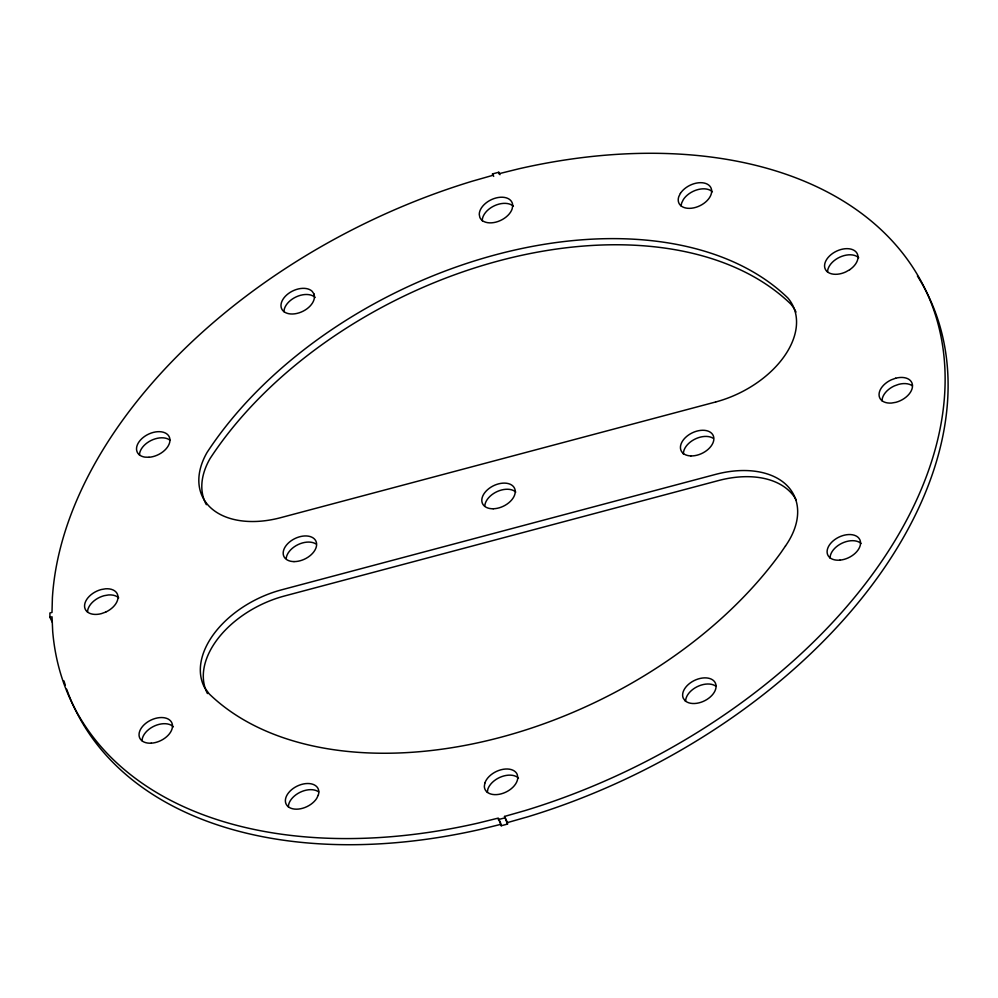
<?xml version="1.0" encoding="UTF-8"?>
<svg xmlns="http://www.w3.org/2000/svg" width="998" height="998" viewBox="0 0 998 998"><rect width="100%" height="100%" fill="white"/><g stroke="black" fill="none" stroke-linecap="round" stroke-linejoin="round"><path stroke-width="1.5" d="M487.323 792.412L487.86 789.144A17.752 11.365 -25.9 0 1 501.757 776.606A17.752 11.365 -25.9 0 1 518.473 778.091M49.937 617.363L52.033 616.801L52.694 631.372A474.1 303.479 -25.9 0 0 478.005 823.113L498.251 818.111L501.233 825.745L507.508 824.086L504.514 816.439L524.748 810.675A474.1 303.479 -25.9 0 0 945.118 377.144A474.1 303.479 -25.9 0 0 519.047 168.749L498.813 173.752L498.8 172.255L492.525 173.914L492.538 175.423L472.304 181.187A474.1 303.479 -25.9 0 0 52.395 597.727L51.996 612.435L49.9 612.997L49.937 617.363L52.32 622.265M507.508 824.086L507.495 822.577L527.73 816.813A474.1 303.479 -25.9 0 0 917.412 275.997M498.264 819.62L504.526 817.948M498.8 172.255L499.986 174.7M492.525 173.914L493.711 176.372M504.514 816.439L507.495 822.577M498.838 819.333L500.634 823.013M482.296 220.87L482.246 220.62A17.752 11.365 -25.9 0 1 494.534 205.7A17.752 11.365 -25.9 0 1 513.396 206.299M501.233 825.745L501.221 824.248L480.986 829.251A474.1 303.479 -25.9 0 1 66.679 689.194M65.269 685.077A474.1 303.479 -25.9 0 1 63.947 680.923M796.229 500.023A86.676 55.489 -25.9 0 0 719.271 480.35L284.38 596.018A86.639 55.451 -25.9 0 0 207.459 693.56M206.374 504.689A86.439 55.327 -25.9 0 1 210.004 458.643A356.012 227.893 -25.9 0 1 790.865 304.141A86.439 55.327 -25.9 0 1 795.98 312.025M882.032 400.859A17.752 11.365 -25.9 0 1 894.32 385.927L898.649 384.367A17.752 11.365 -25.9 0 1 912.397 385.864M683.43 454.252A17.752 11.365 -25.9 0 1 694.246 439.482A17.752 11.365 -25.9 0 1 713.296 438.359M484.816 505.687A17.752 11.365 -25.9 0 1 497.478 491.415A17.752 11.365 -25.9 0 1 515.779 492.051M830.087 558.219A17.752 11.365 -25.9 0 1 842.025 543.199A17.752 11.365 -25.9 0 1 861.049 543.461M827.542 272.067A17.752 11.365 -25.9 0 1 839.829 257.147A17.752 11.365 -25.9 0 1 858.692 257.746M681.21 206.099A17.752 11.365 -25.9 0 1 681.746 202.831L683.393 199.488A17.752 11.365 -25.9 0 1 712.36 191.778M286.239 558.057A17.752 11.365 -25.9 0 1 298.04 544.609A17.752 11.365 -25.9 0 1 315.817 543.873M283.956 311.725A17.752 11.365 -25.9 0 1 296.294 296.818A17.752 11.365 -25.9 0 1 315.131 297.454M139.483 455.076A17.752 11.365 -25.9 0 1 151.072 440.48A17.752 11.365 -25.9 0 1 169.847 440.081M87.525 612.173A17.752 11.365 -25.9 0 1 104.154 595.694L108.483 594.945A17.752 11.365 -25.9 0 1 118.687 597.852M142.028 740.703A17.752 11.365 -25.9 0 1 154.665 725.883A17.752 11.365 -25.9 0 1 173.365 726.831M288.36 806.933A17.752 11.365 -25.9 0 1 299.949 792.35A17.752 11.365 -25.9 0 1 318.724 791.938M685.601 701.282A17.752 11.365 -25.9 0 1 697.203 686.686A17.752 11.365 -25.9 0 1 715.978 686.275M512.71 205.588L512.174 208.856A17.752 11.365 -25.9 0 1 496.093 222.08A17.752 11.365 -25.9 0 1 479.863 217.452L479.265 214.495A17.752 11.365 -25.9 0 1 495.881 198.003A17.752 11.365 -25.9 0 1 512.71 205.588M484.878 783.006L484.342 786.274A17.752 11.365 -25.9 0 0 501.171 793.859A17.752 11.365 -25.9 0 0 517.787 777.38L517.201 774.411A17.752 11.365 -25.9 0 0 500.959 769.782A17.752 11.365 -25.9 0 0 484.878 783.006M318.287 795.169L316.64 798.512A17.752 11.365 -25.9 0 1 288.459 806.895A17.752 11.365 -25.9 0 1 299.088 785.264A17.752 11.365 -25.9 0 1 318.287 795.169M680.411 193.35L678.765 196.693A17.752 11.365 -25.9 0 0 697.964 206.598A17.752 11.365 -25.9 0 0 708.592 184.967A17.752 11.365 -25.9 0 0 680.411 193.35M785.488 545.968L780.96 552.58A356.012 227.893 -25.9 0 1 209.168 693.86L204.49 687.422A86.639 55.451 -25.9 0 1 281.411 589.88L716.29 474.212A86.676 55.489 -25.9 0 1 787.397 485.914A86.676 55.489 -25.9 0 1 785.488 545.968M849.747 269.685L845.718 271.955A17.752 11.365 -25.9 0 1 824.797 263.771A17.752 11.365 -25.9 0 1 850.795 249.076A17.752 11.365 -25.9 0 1 849.747 269.685M105.713 612.073L101.384 613.633A17.752 11.365 -25.9 0 1 84.556 606.036A17.752 11.365 -25.9 0 1 101.172 589.556L105.501 588.808A17.752 11.365 -25.9 0 1 118.001 597.141A17.752 11.365 -25.9 0 1 105.713 612.073M895.668 378.23L891.351 379.801A17.752 11.365 -25.9 0 0 879.051 394.721A17.752 11.365 -25.9 0 0 891.551 403.055L895.88 402.306A17.752 11.365 -25.9 0 0 912.509 385.827A17.752 11.365 -25.9 0 0 895.668 378.23M715.653 401.982L280.762 517.65A86.439 55.327 -25.9 0 1 207.023 452.506A356.012 227.893 -25.9 0 1 787.884 298.003A86.439 55.327 -25.9 0 1 715.653 401.982M149.001 457.271L144.96 457.134A17.752 11.365 -25.9 0 1 143.55 437.186A17.752 11.365 -25.9 0 1 169.685 438.022A17.752 11.365 -25.9 0 1 149.001 457.271M684.915 700.559L683.218 698.101A17.752 11.365 -25.9 0 1 702.155 678.066A17.752 11.365 -25.9 0 1 713.121 693.947A17.752 11.365 -25.9 0 1 684.915 700.559M313.846 293.786L312.162 291.316A17.752 11.365 -25.9 0 0 283.968 297.878A17.752 11.365 -25.9 0 0 294.859 313.809A17.752 11.365 -25.9 0 0 313.846 293.786M839.954 560.128A17.752 11.365 -25.9 0 0 859.852 539.731A17.752 11.365 -25.9 0 0 831.671 542.263A17.752 11.365 -25.9 0 0 839.954 560.128M151.185 743.186A17.752 11.365 -25.9 0 0 171.993 723.201A17.752 11.365 -25.9 0 0 144.124 724.76A17.752 11.365 -25.9 0 0 151.185 743.186M293.998 561.6A17.752 11.365 -25.9 0 0 316.403 542.488A17.752 11.365 -25.9 0 0 289.308 542.201A17.752 11.365 -25.9 0 0 293.998 561.6M690.903 455.924A17.752 11.365 -25.9 0 0 713.707 437.074A17.752 11.365 -25.9 0 0 686.836 436.301A17.752 11.365 -25.9 0 0 690.903 455.924M493.199 508.768A17.752 11.365 -25.9 0 0 514.918 489.257A17.752 11.365 -25.9 0 0 487.461 489.781A17.752 11.365 -25.9 0 0 493.199 508.768"/></g></svg>
